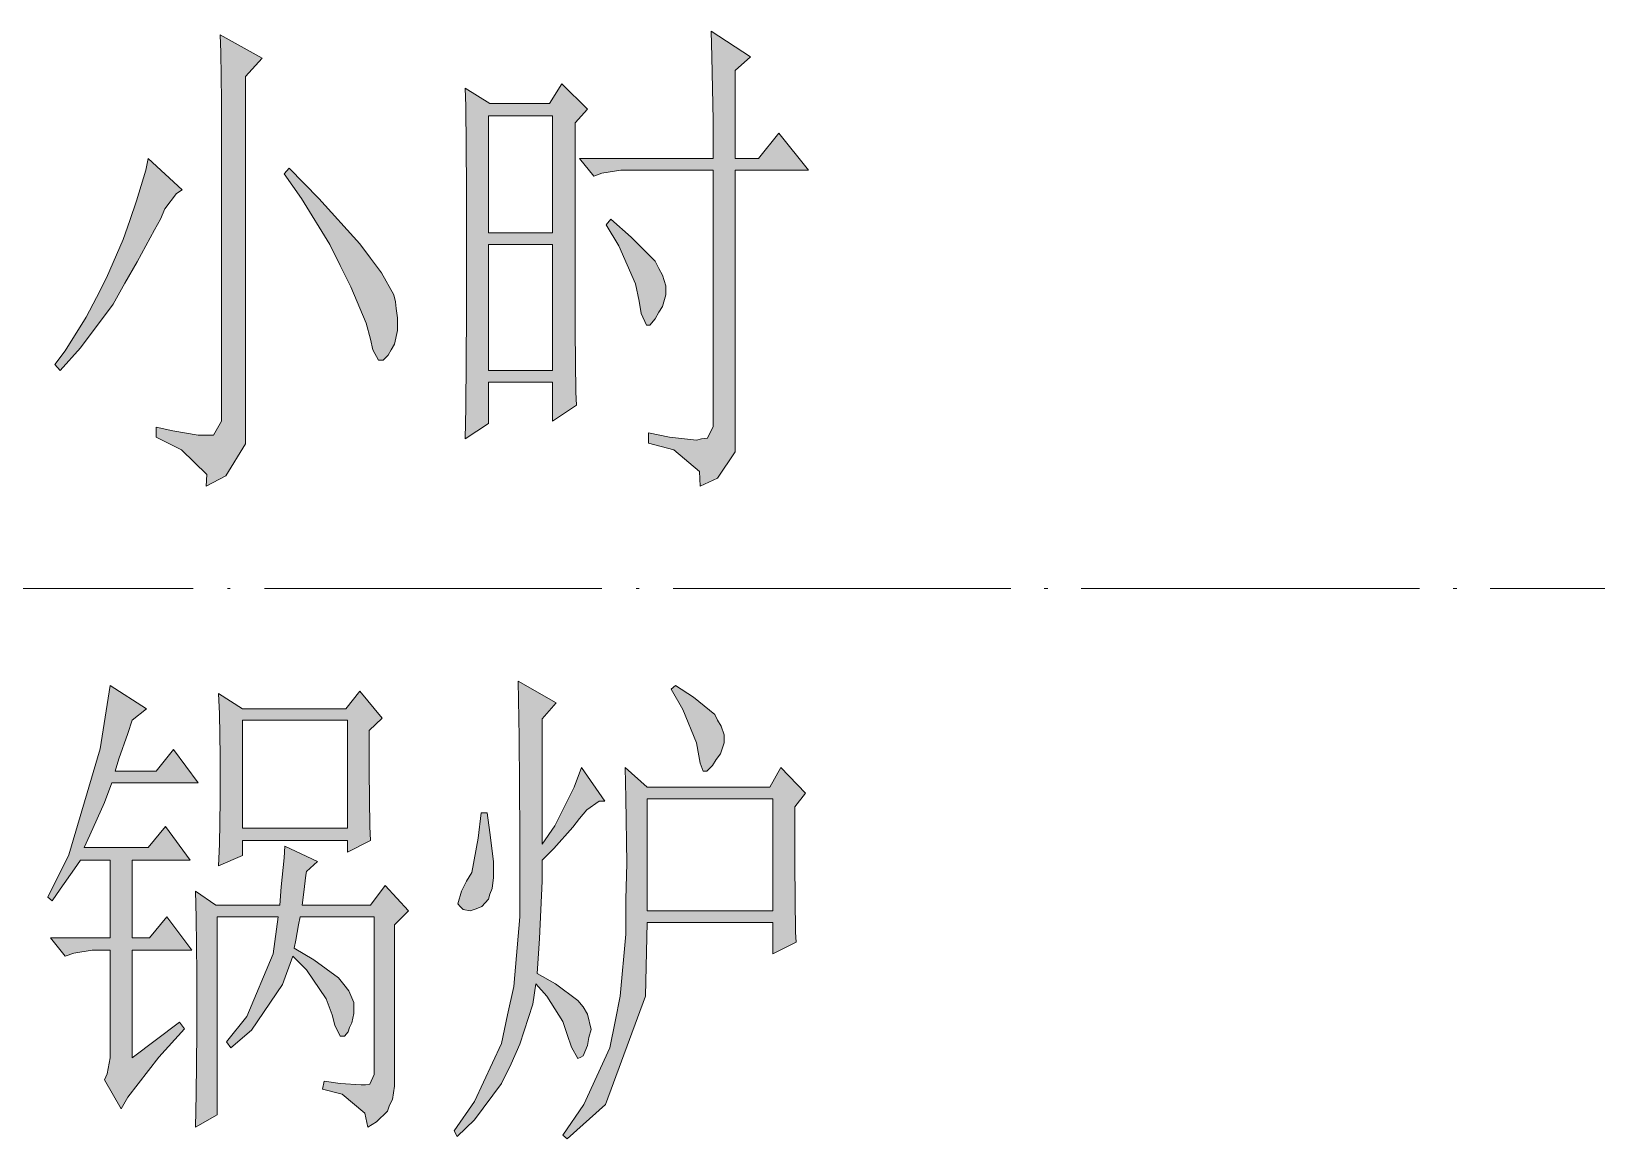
# Model space of a CAD drawing. Header units: millimetres. Extents: x 261 to 114907, y 32 to 1998430.
# Drawn here: x 71921 to 72849, y 1984996 to 1985652 of the extents above; entities that cross this region are included whole.
import ezdxf

# ---------------------------------------------------------------- set-up
doc = ezdxf.new("R2010")
doc.units = ezdxf.units.MM

msp = doc.modelspace()

# ---------------------------------------------------------------- hatches: boundary and pattern name
h = msp.add_hatch(color=0)
h.dxf.hatch_style = 2
h.paths.add_polyline_path([(72034.08, 1985592.74), (72034.08, 1985610.84), (72033.65, 1985639.28), (72033.22, 1985649.63), (72058.21, 1985635.84), (72048.3, 1985625.06), (72048.3, 1985420.81), (72048.3, 1985407.45), (72036.67, 1985388.49), (72025.03, 1985382.46), (72025.46, 1985389.35), (72010.38, 1985404), (71995.3, 1985411.33), (71995.3, 1985417.36), (72005.21, 1985415.21), (72020.29, 1985412.62), (72025.03, 1985412.62), (72029.34, 1985412.62), (72034.08, 1985420.81), (72034.08, 1985429)])
h = msp.add_hatch(color=0)
h.dxf.hatch_style = 2
h.paths.add_polyline_path([(72325.38, 1985576.37), (72325.38, 1985599.21), (72324.52, 1985636.7), (72324.09, 1985651.78), (72347.36, 1985636.7), (72338.31, 1985628.51), (72338.31, 1985576.37), (72352.1, 1985576.37), (72364.16, 1985591.45), (72381.83, 1985569.47), (72338.31, 1985569.47), (72338.31, 1985413.91), (72338.31, 1985402.71), (72327.97, 1985387.2), (72317.63, 1985382.46), (72317.19, 1985391.07), (72302.11, 1985404), (72287.03, 1985407.88), (72287.03, 1985413.91), (72299.53, 1985411.33), (72315.47, 1985409.6), (72318.49, 1985410.47), (72321.93, 1985410.9), (72325.38, 1985417.79), (72325.38, 1985424.26), (72325.38, 1985569.47), (72276.69, 1985569.47), (72270.66, 1985569.47), (72259.45, 1985567.75), (72254.71, 1985566.03), (72246.09, 1985576.37)])
h = msp.add_hatch(color=0)
h.paths.add_polyline_path([(72243.51, 1985502.25), (72243.51, 1985474.24), (72243.94, 1985438.04), (72244.37, 1985430.29), (72230.15, 1985420.81), (72230.15, 1985444.08), (72192.23, 1985444.08), (72192.23, 1985419.52), (72178.44, 1985410.47), (72178.87, 1985429), (72179.3, 1985484.58), (72179.3, 1985522.07), (72179.3, 1985559.13), (72178.87, 1985607.4), (72178.44, 1985618.17), (72193.09, 1985609.12), (72228.43, 1985609.12), (72235.75, 1985620.75), (72250.83, 1985605.67), (72243.51, 1985597.48)])
h.paths.add_polyline_path([(72192.23, 1985525.52), (72192.23, 1985450.97), (72230.15, 1985450.97), (72230.15, 1985525.52)])
h.paths.add_polyline_path([(72192.23, 1985601.79), (72192.23, 1985532.42), (72230.15, 1985532.42), (72230.15, 1985601.79)])
h = msp.add_hatch(color=0)
h.dxf.hatch_style = 2
h.paths.add_polyline_path([(71990.56, 1985576.37), (72010.81, 1985557.84), (72007.36, 1985555.69), (72000.47, 1985546.64), (71997.88, 1985540.6), (71994.44, 1985534.14), (71984.09, 1985515.18), (71976.77, 1985502.68), (71969.87, 1985490.19), (71950.48, 1985464.33), (71938.42, 1985450.97), (71935.4, 1985454.42), (71941.43, 1985462.61), (71953.93, 1985482.43), (71959.96, 1985494.06), (71966, 1985505.7), (71975.91, 1985528.54), (71979.79, 1985539.74), (71983.66, 1985551.38), (71989.27, 1985569.47)])
h = msp.add_hatch(color=0)
h.dxf.hatch_style = 2
h.paths.add_polyline_path([(72074.16, 1985570.77), (72091.82, 1985552.67), (72115.96, 1985525.95), (72122.42, 1985517.33), (72128.88, 1985508.72), (72136.21, 1985495.79), (72137.07, 1985491.48), (72137.5, 1985487.6), (72138.36, 1985482), (72138.36, 1985480.27), (72138.36, 1985474.67), (72136.64, 1985466.49), (72134.49, 1985463.04), (72132.76, 1985460.02), (72129.75, 1985457), (72127.16, 1985457), (72123.71, 1985463.04), (72122.42, 1985469.5), (72119.83, 1985478.98), (72110.78, 1985500.53), (72104.32, 1985513.02), (72098.29, 1985525.52), (72081.48, 1985552.67), (72071.14, 1985567.32)])
h = msp.add_hatch(color=0)
h.dxf.hatch_style = 2
h.paths.add_polyline_path([(72264.62, 1985540.6), (72276.69, 1985529.83), (72290.91, 1985515.61), (72293.06, 1985511.3), (72295.22, 1985507.42), (72297.37, 1985500.96), (72297.37, 1985498.8), (72297.37, 1985495.79), (72295.22, 1985488.89), (72293.06, 1985485.45), (72290.91, 1985481.57), (72287.89, 1985477.69), (72285.74, 1985477.69), (72282.72, 1985484.58), (72281.43, 1985491.91), (72279.27, 1985502.25), (72269.36, 1985524.66), (72262.04, 1985537.16)])
h = msp.add_hatch(color=0)
h.dxf.hatch_style = 2
h.paths.add_polyline_path([(72209.9, 1985266.97), (72232.3, 1985254.04), (72224.12, 1985244.56), (72224.12, 1985170.44), (72231.44, 1985181.22), (72243.08, 1985204.06), (72247.39, 1985215.69), (72261.17, 1985195.87), (72257.73, 1985195.87), (72250.4, 1985190.7), (72246.09, 1985185.53), (72242.21, 1985180.36), (72231.01, 1985167.86), (72224.12, 1985160.96), (72224.12, 1985148.47), (72222.39, 1985114.43), (72221.1, 1985093.74), (72231.87, 1985087.71), (72245.23, 1985077.8), (72248.25, 1985073.92), (72250.83, 1985069.61), (72252.99, 1985060.56), (72251.69, 1985055.82), (72250.83, 1985051.08), (72248.25, 1985045.05), (72246.95, 1985044.19), (72245.23, 1985043.32), (72241.35, 1985050.22), (72238.77, 1985057.54), (72236.18, 1985065.3), (72226.7, 1985080.38), (72220.24, 1985087.71), (72218.51, 1985075.64), (72210.76, 1985051.94), (72205.59, 1985040.31), (72199.98, 1985028.67), (72184.04, 1985007.13), (72173.7, 1984997.22), (72171.98, 1985000.66), (72184.04, 1985017.9), (72199.98, 1985052.37), (72203.43, 1985069.18), (72207.31, 1985085.99), (72210.76, 1985127.35), (72210.76, 1985151.92), (72210.76, 1985176.05), (72210.33, 1985233.79)])
h = msp.add_hatch(color=0)
h.dxf.hatch_style = 2
h.paths.add_polyline_path([(71981.08, 1985043.76), (72009.09, 1985064.87), (72012.1, 1985060.99), (71997.02, 1985044.19), (71978.49, 1985020.49), (71974.61, 1985013.59), (71964.7, 1985030.83), (71966.43, 1985034.27), (71968.15, 1985043.76), (71968.15, 1985049.36), (71968.15, 1985107.53), (71963.41, 1985107.53), (71957.38, 1985107.53), (71946.61, 1985105.81), (71941.43, 1985104.08), (71932.82, 1985114.86), (71968.15, 1985114.86), (71968.15, 1985160.96), (71950.48, 1985160.96), (71947.04, 1985155.79), (71938.42, 1985143.73), (71933.68, 1985136.83), (71931.09, 1985138.99), (71943.59, 1985163.98), (71962.12, 1985226.9), (71968.15, 1985264.38), (71989.7, 1985250.6), (71981.08, 1985243.7), (71978.49, 1985235.94), (71973.32, 1985220.86), (71971.17, 1985213.54), (71995.3, 1985213.54), (72005.64, 1985226.46), (72020.29, 1985206.64), (71969.01, 1985206.64), (71964.7, 1985195.01), (71956.09, 1985175.62), (71952.64, 1985168.29), (71990.56, 1985168.29), (72000.9, 1985180.79), (72015.55, 1985160.96), (71981.08, 1985160.96), (71981.08, 1985114.86), (71991.42, 1985114.86), (72001.76, 1985127.35), (72016.41, 1985107.53), (71981.08, 1985107.53)])
h = msp.add_hatch(color=0)
h.paths.add_polyline_path([(72108.63, 1985172.6), (72046.58, 1985172.6), (72046.58, 1985163.55), (72032.36, 1985157.52), (72032.79, 1985170.44), (72033.22, 1985196.3), (72033.22, 1985209.23), (72033.22, 1985222.59), (72032.79, 1985247.58), (72032.36, 1985259.64), (72046.58, 1985250.6), (72107.77, 1985250.6), (72115.96, 1985260.94), (72129.31, 1985244.99), (72121.56, 1985237.67), (72121.56, 1985213.54), (72121.99, 1985180.79), (72122.42, 1985172.6), (72108.63, 1985165.7)])
h.paths.add_polyline_path([(72046.58, 1985243.7), (72046.58, 1985179.93), (72108.63, 1985179.93), (72108.63, 1985243.7)])
h = msp.add_hatch(color=0)
h.dxf.hatch_style = 2
h.paths.add_polyline_path([(72302.97, 1985264.38), (72313.75, 1985257.49), (72326.24, 1985247.15), (72327.97, 1985243.7), (72330.12, 1985240.25), (72331.85, 1985235.08), (72331.85, 1985233.36), (72331.85, 1985230.34), (72329.69, 1985223.88), (72327.11, 1985220.43), (72324.95, 1985216.98), (72321.5, 1985213.54), (72319.35, 1985213.54), (72317.63, 1985218.28), (72316.76, 1985222.59), (72315.47, 1985230.34), (72307.28, 1985250.16), (72300.39, 1985262.23)])
h = msp.add_hatch(color=0)
h.paths.add_polyline_path([(72236.18, 1984998.08), (72248.68, 1985016.18), (72264.19, 1985049.79), (72267.21, 1985065.3), (72270.22, 1985080.38), (72273.67, 1985117.01), (72273.67, 1985137.7), (72274.1, 1985158.81), (72273.67, 1985197.59), (72273.24, 1985215.69), (72286.17, 1985204.06), (72358.99, 1985204.06), (72365.46, 1985215.69), (72380.11, 1985200.61), (72373.64, 1985192.42), (72373.64, 1985158.38), (72374.08, 1985118.3), (72374.51, 1985112.27), (72360.72, 1985105.38), (72360.72, 1985123.91), (72286.17, 1985123.91), (72285.31, 1985080.38), (72261.61, 1985016.18), (72238.77, 1984995.92)])
h.paths.add_polyline_path([(72286.17, 1985197.16), (72286.17, 1985130.8), (72360.72, 1985130.8), (72360.72, 1985197.16)])
h = msp.add_hatch(color=0)
h.dxf.hatch_style = 2
h.paths.add_polyline_path([(72191.37, 1985188.97), (72193.09, 1985177.34), (72195.24, 1985160.1), (72195.24, 1985154.07), (72195.24, 1985150.62), (72194.38, 1985144.16), (72193.09, 1985140.71), (72192.23, 1985137.7), (72188.35, 1985133.39), (72184.9, 1985132.09), (72181.46, 1985130.8), (72177.15, 1985131.66), (72175.42, 1985133.39), (72174.13, 1985135.11), (72176.28, 1985142.44), (72179.3, 1985148.47), (72182.32, 1985153.64), (72186.2, 1985173.89), (72187.92, 1985188.97)])
h = msp.add_hatch(color=0)
h.dxf.hatch_style = 2
h.paths.add_polyline_path([(72071.57, 1985169.15), (72090.96, 1985160.1), (72084.5, 1985154.07), (72084.07, 1985151.92), (72082.78, 1985142), (72081.91, 1985134.25), (72122.42, 1985134.25), (72131.04, 1985145.88), (72144.83, 1985130.8), (72136.64, 1985122.61), (72136.64, 1985030.83), (72136.64, 1985026.95), (72135.35, 1985019.19), (72133.62, 1985015.75), (72132.33, 1985012.3), (72125.87, 1985005.83), (72120.7, 1985002.82), (72118.97, 1985011.01), (72105.61, 1985022.21), (72093.98, 1985025.23), (72094.84, 1985029.97), (72104.32, 1985028.67), (72116.82, 1985027.81), (72119.4, 1985027.81), (72121.99, 1985028.24), (72124.57, 1985033.84), (72124.57, 1985039.02), (72124.57, 1985127.35), (72080.62, 1985127.35), (72079.76, 1985122.61), (72078.04, 1985113.56), (72077.17, 1985108.82), (72088.81, 1985101.93), (72103.46, 1985091.16), (72106.48, 1985087.28), (72109.49, 1985083.4), (72112.51, 1985076.5), (72112.51, 1985072.63), (72112.51, 1985070.04), (72111.22, 1985064.44), (72109.92, 1985061.85), (72109.06, 1985059.27), (72106.91, 1985056.68), (72104.32, 1985056.68), (72101.3, 1985063.15), (72099.58, 1985069.18), (72096.13, 1985078.66), (72084.5, 1985095.9), (72076.31, 1985104.08), (72070.28, 1985087.28), (72051.75, 1985060.13), (72039.68, 1985049.79), (72037.1, 1985053.24), (72049.16, 1985068.32), (72064.68, 1985105.38), (72067.69, 1985127.35), (72031.5, 1985127.35), (72031.5, 1985010.14), (72018.57, 1985002.82), (72019, 1985022.21), (72019.43, 1985058.84), (72019.43, 1985076.07), (72019.43, 1985093.74), (72019, 1985126.92), (72018.57, 1985142.44), (72030.63, 1985134.25), (72068.55, 1985134.25), (72069.42, 1985145.02), (72071.14, 1985162.26)])

# ---------------------------------------------------------------- linework, layer by layer
at = {"color": 0, "lineweight": 0}
for points in [[(72034.08, 1985592.74), (72034.08, 1985610.84), (72033.65, 1985639.28), (72033.22, 1985649.63), (72058.21, 1985635.84), (72048.3, 1985625.06), (72048.3, 1985420.81), (72048.3, 1985407.45), (72036.67, 1985388.49), (72025.03, 1985382.46), (72025.46, 1985389.35), (72010.38, 1985404), (71995.3, 1985411.33), (71995.3, 1985417.36), (72005.21, 1985415.21), (72020.29, 1985412.62), (72025.03, 1985412.62), (72029.34, 1985412.62), (72034.08, 1985420.81), (72034.08, 1985429)], [(72325.38, 1985576.37), (72325.38, 1985599.21), (72324.52, 1985636.7), (72324.09, 1985651.78), (72347.36, 1985636.7), (72338.31, 1985628.51), (72338.31, 1985576.37), (72352.1, 1985576.37), (72364.16, 1985591.45), (72381.83, 1985569.47), (72338.31, 1985569.47), (72338.31, 1985413.91), (72338.31, 1985402.71), (72327.97, 1985387.2), (72317.63, 1985382.46), (72317.19, 1985391.07), (72302.11, 1985404), (72287.03, 1985407.88), (72287.03, 1985413.91), (72299.53, 1985411.33), (72315.47, 1985409.6), (72318.49, 1985410.47), (72321.93, 1985410.9), (72325.38, 1985417.79), (72325.38, 1985424.26), (72325.38, 1985569.47), (72276.69, 1985569.47), (72270.66, 1985569.47), (72259.45, 1985567.75), (72254.71, 1985566.03), (72246.09, 1985576.37)], [(72243.51, 1985502.25), (72243.51, 1985474.24), (72243.94, 1985438.04), (72244.37, 1985430.29), (72230.15, 1985420.81), (72230.15, 1985444.08), (72192.23, 1985444.08), (72192.23, 1985419.52), (72178.44, 1985410.47), (72178.87, 1985429), (72179.3, 1985484.58), (72179.3, 1985522.07), (72179.3, 1985559.13), (72178.87, 1985607.4), (72178.44, 1985618.17), (72193.09, 1985609.12), (72228.43, 1985609.12), (72235.75, 1985620.75), (72250.83, 1985605.67), (72243.51, 1985597.48)], [(72192.23, 1985601.79), (72192.23, 1985532.42), (72230.15, 1985532.42), (72230.15, 1985601.79)], [(71990.56, 1985576.37), (72010.81, 1985557.84), (72007.36, 1985555.69), (72000.47, 1985546.64), (71997.88, 1985540.6), (71994.44, 1985534.14), (71984.09, 1985515.18), (71976.77, 1985502.68), (71969.87, 1985490.19), (71950.48, 1985464.33), (71938.42, 1985450.97), (71935.4, 1985454.42), (71941.43, 1985462.61), (71953.93, 1985482.43), (71959.96, 1985494.06), (71966, 1985505.7), (71975.91, 1985528.54), (71979.79, 1985539.74), (71983.66, 1985551.38), (71989.27, 1985569.47)], [(72074.16, 1985570.77), (72091.82, 1985552.67), (72115.96, 1985525.95), (72122.42, 1985517.33), (72128.88, 1985508.72), (72136.21, 1985495.79), (72137.07, 1985491.48), (72137.5, 1985487.6), (72138.36, 1985482), (72138.36, 1985480.27), (72138.36, 1985474.67), (72136.64, 1985466.49), (72134.49, 1985463.04), (72132.76, 1985460.02), (72129.75, 1985457), (72127.16, 1985457), (72123.71, 1985463.04), (72122.42, 1985469.5), (72119.83, 1985478.98), (72110.78, 1985500.53), (72104.32, 1985513.02), (72098.29, 1985525.52), (72081.48, 1985552.67), (72071.14, 1985567.32)], [(72264.62, 1985540.6), (72276.69, 1985529.83), (72290.91, 1985515.61), (72293.06, 1985511.3), (72295.22, 1985507.42), (72297.37, 1985500.96), (72297.37, 1985498.8), (72297.37, 1985495.79), (72295.22, 1985488.89), (72293.06, 1985485.45), (72290.91, 1985481.57), (72287.89, 1985477.69), (72285.74, 1985477.69), (72282.72, 1985484.58), (72281.43, 1985491.91), (72279.27, 1985502.25), (72269.36, 1985524.66), (72262.04, 1985537.16)], [(72192.23, 1985525.52), (72192.23, 1985450.97), (72230.15, 1985450.97), (72230.15, 1985525.52)], [(72209.9, 1985266.97), (72232.3, 1985254.04), (72224.12, 1985244.56), (72224.12, 1985170.44), (72231.44, 1985181.22), (72243.08, 1985204.06), (72247.39, 1985215.69), (72261.17, 1985195.87), (72257.73, 1985195.87), (72250.4, 1985190.7), (72246.09, 1985185.53), (72242.21, 1985180.36), (72231.01, 1985167.86), (72224.12, 1985160.96), (72224.12, 1985148.47), (72222.39, 1985114.43), (72221.1, 1985093.74), (72231.87, 1985087.71), (72245.23, 1985077.8), (72248.25, 1985073.92), (72250.83, 1985069.61), (72252.99, 1985060.56), (72251.69, 1985055.82), (72250.83, 1985051.08), (72248.25, 1985045.05), (72246.95, 1985044.19), (72245.23, 1985043.32), (72241.35, 1985050.22), (72238.77, 1985057.54), (72236.18, 1985065.3), (72226.7, 1985080.38), (72220.24, 1985087.71), (72218.51, 1985075.64), (72210.76, 1985051.94), (72205.59, 1985040.31), (72199.98, 1985028.67), (72184.04, 1985007.13), (72173.7, 1984997.22), (72171.98, 1985000.66), (72184.04, 1985017.9), (72199.98, 1985052.37), (72203.43, 1985069.18), (72207.31, 1985085.99), (72210.76, 1985127.35), (72210.76, 1985151.92), (72210.76, 1985176.05), (72210.33, 1985233.79)], [(71981.08, 1985043.76), (72009.09, 1985064.87), (72012.1, 1985060.99), (71997.02, 1985044.19), (71978.49, 1985020.49), (71974.61, 1985013.59), (71964.7, 1985030.83), (71966.43, 1985034.27), (71968.15, 1985043.76), (71968.15, 1985049.36), (71968.15, 1985107.53), (71963.41, 1985107.53), (71957.38, 1985107.53), (71946.61, 1985105.81), (71941.43, 1985104.08), (71932.82, 1985114.86), (71968.15, 1985114.86), (71968.15, 1985160.96), (71950.48, 1985160.96), (71947.04, 1985155.79), (71938.42, 1985143.73), (71933.68, 1985136.83), (71931.09, 1985138.99), (71943.59, 1985163.98), (71962.12, 1985226.9), (71968.15, 1985264.38), (71989.7, 1985250.6), (71981.08, 1985243.7), (71978.49, 1985235.94), (71973.32, 1985220.86), (71971.17, 1985213.54), (71995.3, 1985213.54), (72005.64, 1985226.46), (72020.29, 1985206.64), (71969.01, 1985206.64), (71964.7, 1985195.01), (71956.09, 1985175.62), (71952.64, 1985168.29), (71990.56, 1985168.29), (72000.9, 1985180.79), (72015.55, 1985160.96), (71981.08, 1985160.96), (71981.08, 1985114.86), (71991.42, 1985114.86), (72001.76, 1985127.35), (72016.41, 1985107.53), (71981.08, 1985107.53)], [(72108.63, 1985172.6), (72046.58, 1985172.6), (72046.58, 1985163.55), (72032.36, 1985157.52), (72032.79, 1985170.44), (72033.22, 1985196.3), (72033.22, 1985209.23), (72033.22, 1985222.59), (72032.79, 1985247.58), (72032.36, 1985259.64), (72046.58, 1985250.6), (72107.77, 1985250.6), (72115.96, 1985260.94), (72129.31, 1985244.99), (72121.56, 1985237.67), (72121.56, 1985213.54), (72121.99, 1985180.79), (72122.42, 1985172.6), (72108.63, 1985165.7)], [(72302.97, 1985264.38), (72313.75, 1985257.49), (72326.24, 1985247.15), (72327.97, 1985243.7), (72330.12, 1985240.25), (72331.85, 1985235.08), (72331.85, 1985233.36), (72331.85, 1985230.34), (72329.69, 1985223.88), (72327.11, 1985220.43), (72324.95, 1985216.98), (72321.5, 1985213.54), (72319.35, 1985213.54), (72317.63, 1985218.28), (72316.76, 1985222.59), (72315.47, 1985230.34), (72307.28, 1985250.16), (72300.39, 1985262.23)], [(72046.58, 1985243.7), (72046.58, 1985179.93), (72108.63, 1985179.93), (72108.63, 1985243.7)], [(72236.18, 1984998.08), (72248.68, 1985016.18), (72264.19, 1985049.79), (72267.21, 1985065.3), (72270.22, 1985080.38), (72273.67, 1985117.01), (72273.67, 1985137.7), (72274.1, 1985158.81), (72273.67, 1985197.59), (72273.24, 1985215.69), (72286.17, 1985204.06), (72358.99, 1985204.06), (72365.46, 1985215.69), (72380.11, 1985200.61), (72373.64, 1985192.42), (72373.64, 1985158.38), (72374.08, 1985118.3), (72374.51, 1985112.27), (72360.72, 1985105.38), (72360.72, 1985123.91), (72286.17, 1985123.91), (72285.31, 1985080.38), (72261.61, 1985016.18), (72238.77, 1984995.92)], [(72286.17, 1985197.16), (72286.17, 1985130.8), (72360.72, 1985130.8), (72360.72, 1985197.16)], [(72191.37, 1985188.97), (72193.09, 1985177.34), (72195.24, 1985160.1), (72195.24, 1985154.07), (72195.24, 1985150.62), (72194.38, 1985144.16), (72193.09, 1985140.71), (72192.23, 1985137.7), (72188.35, 1985133.39), (72184.9, 1985132.09), (72181.46, 1985130.8), (72177.15, 1985131.66), (72175.42, 1985133.39), (72174.13, 1985135.11), (72176.28, 1985142.44), (72179.3, 1985148.47), (72182.32, 1985153.64), (72186.2, 1985173.89), (72187.92, 1985188.97)], [(72071.57, 1985169.15), (72090.96, 1985160.1), (72084.5, 1985154.07), (72084.07, 1985151.92), (72082.78, 1985142), (72081.91, 1985134.25), (72122.42, 1985134.25), (72131.04, 1985145.88), (72144.83, 1985130.8), (72136.64, 1985122.61), (72136.64, 1985030.83), (72136.64, 1985026.95), (72135.35, 1985019.19), (72133.62, 1985015.75), (72132.33, 1985012.3), (72125.87, 1985005.83), (72120.7, 1985002.82), (72118.97, 1985011.01), (72105.61, 1985022.21), (72093.98, 1985025.23), (72094.84, 1985029.97), (72104.32, 1985028.67), (72116.82, 1985027.81), (72119.4, 1985027.81), (72121.99, 1985028.24), (72124.57, 1985033.84), (72124.57, 1985039.02), (72124.57, 1985127.35), (72080.62, 1985127.35), (72079.76, 1985122.61), (72078.04, 1985113.56), (72077.17, 1985108.82), (72088.81, 1985101.93), (72103.46, 1985091.16), (72106.48, 1985087.28), (72109.49, 1985083.4), (72112.51, 1985076.5), (72112.51, 1985072.63), (72112.51, 1985070.04), (72111.22, 1985064.44), (72109.92, 1985061.85), (72109.06, 1985059.27), (72106.91, 1985056.68), (72104.32, 1985056.68), (72101.3, 1985063.15), (72099.58, 1985069.18), (72096.13, 1985078.66), (72084.5, 1985095.9), (72076.31, 1985104.08), (72070.28, 1985087.28), (72051.75, 1985060.13), (72039.68, 1985049.79), (72037.1, 1985053.24), (72049.16, 1985068.32), (72064.68, 1985105.38), (72067.69, 1985127.35), (72031.5, 1985127.35), (72031.5, 1985010.14), (72018.57, 1985002.82), (72019, 1985022.21), (72019.43, 1985058.84), (72019.43, 1985076.07), (72019.43, 1985093.74), (72019, 1985126.92), (72018.57, 1985142.44), (72030.63, 1985134.25), (72068.55, 1985134.25), (72069.42, 1985145.02), (72071.14, 1985162.26)]]:
    msp.add_lwpolyline(points, close=True, dxfattribs=at)
for points in [[(71817.33, 1985321.7), (72017.28, 1985321.7)], [(72037.53, 1985321.7), (72039.25, 1985321.7)], [(72059.51, 1985321.7), (72259.45, 1985321.7)], [(72279.7, 1985321.7), (72281.43, 1985321.7)], [(72301.68, 1985321.7), (72501.63, 1985321.7)], [(72521.45, 1985321.7), (72523.6, 1985321.7)], [(72543.43, 1985321.7), (72743.8, 1985321.7)], [(72763.62, 1985321.7), (72765.78, 1985321.7)], [(72785.6, 1985321.7), (72985.55, 1985321.7)]]:
    msp.add_lwpolyline(points, dxfattribs=at)

doc.saveas('drawing.dxf')
